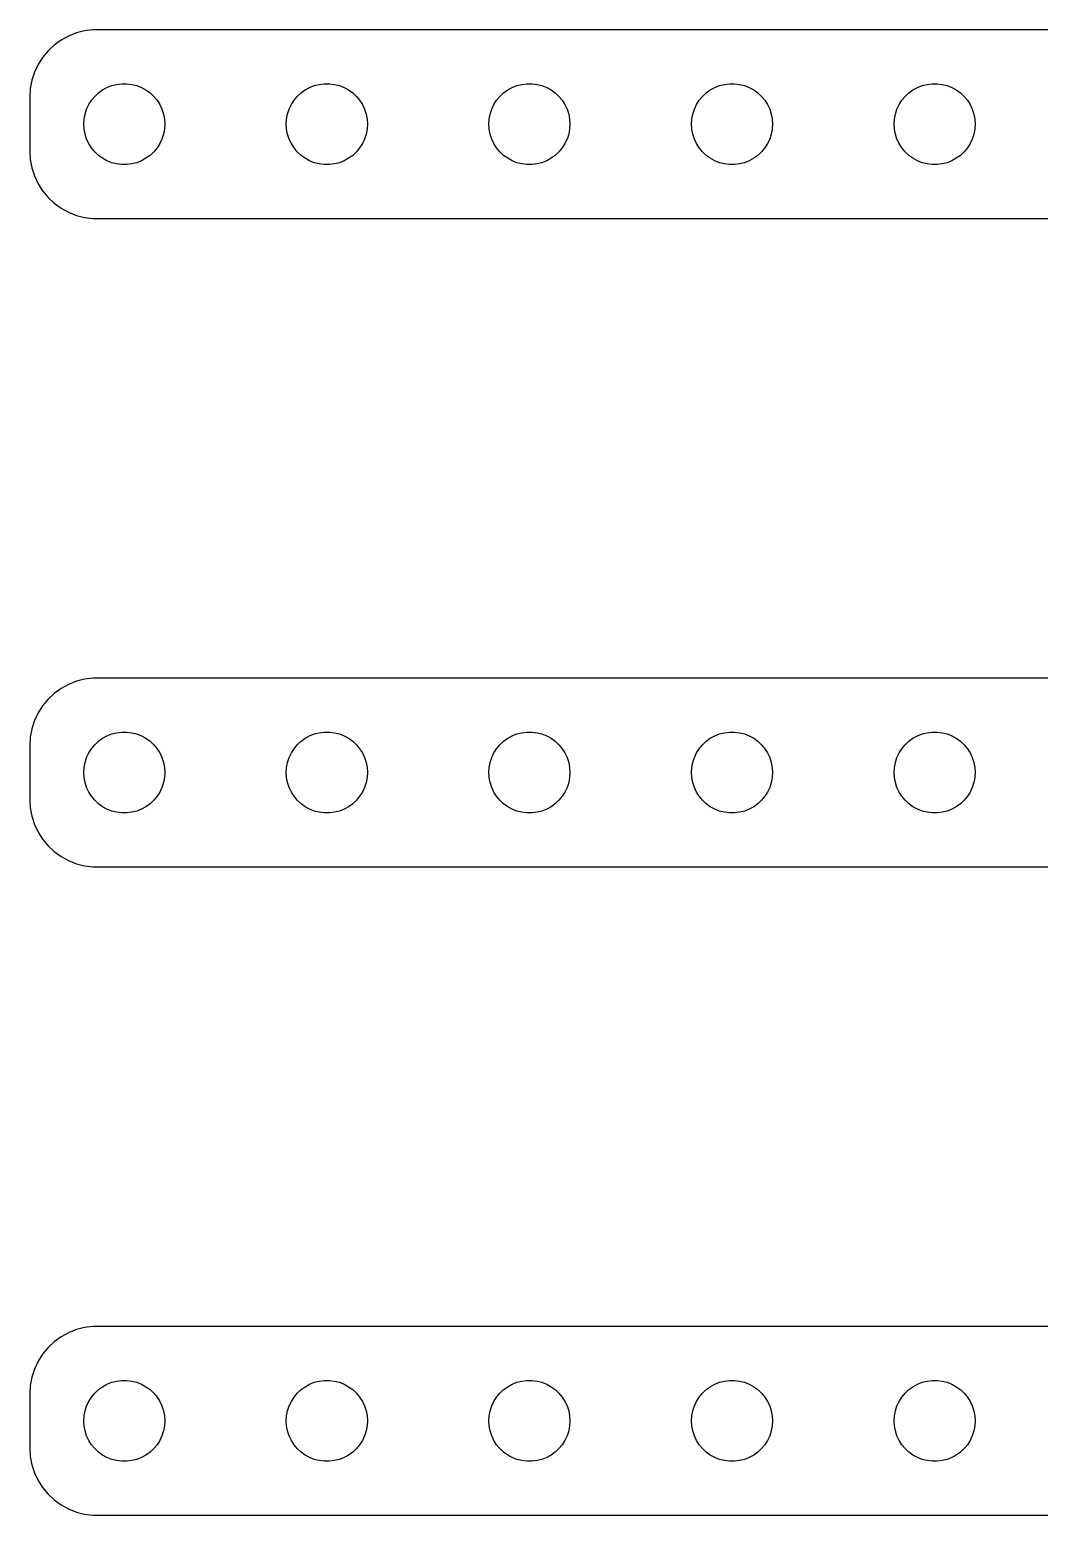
# Model space of a CAD drawing. Header units: metres. Extents: x -75 to 75, y 117 to 219.
# Drawn here: x -74.8 to -37.4, y 164.5 to 219.5 of the extents above; entities that cross this region are included whole.
import ezdxf

# ---------------------------------------------------------------- set-up
doc = ezdxf.new("R2010")
doc.units = ezdxf.units.M

msp = doc.modelspace()

# ---------------------------------------------------------------- linework, layer by layer
for p, q in [((-72.7184, 219.456), (-73.0225, 219.378)), ((-72.407, 219.495), (-72.7184, 219.456)), ((72.407, 219.495), (-72.407, 219.495)), ((-73.8436, 218.926), (-74.0724, 218.711)), ((-73.5896, 219.111), (-73.8436, 218.926)), ((-73.3144, 219.262), (-73.5896, 219.111)), ((-73.0225, 219.378), (-73.3144, 219.262)), ((-74.2725, 218.469), (-74.4408, 218.204)), ((-74.0724, 218.711), (-74.2725, 218.469)), ((-74.5744, 217.92), (-74.6714, 217.622)), ((-74.4408, 218.204), (-74.5744, 217.92)), ((-74.7303, 217.313), (-74.75, 217)), ((-74.6714, 217.622), (-74.7303, 217.313)), ((-72.2061, 217.156), (-72.0537, 217.266)), ((-72.0537, 217.266), (-71.8887, 217.357)), ((-71.8887, 217.357), (-71.7135, 217.427)), ((-71.7135, 217.427), (-71.5311, 217.473)), ((-71.5311, 217.473), (-71.3442, 217.497)), ((-71.3442, 217.497), (-71.1558, 217.497)), ((-71.1558, 217.497), (-70.9689, 217.473)), ((-70.9689, 217.473), (-70.7865, 217.427)), ((-70.7865, 217.427), (-70.6113, 217.357)), ((-70.6113, 217.357), (-70.4463, 217.266)), ((-70.4463, 217.266), (-70.2939, 217.156)), ((-64.7061, 217.156), (-64.5537, 217.266)), ((-64.5537, 217.266), (-64.3887, 217.357)), ((-64.3887, 217.357), (-64.2135, 217.427)), ((-64.2135, 217.427), (-64.0311, 217.473)), ((-64.0311, 217.473), (-63.8442, 217.497)), ((-63.8442, 217.497), (-63.6558, 217.497)), ((-63.6558, 217.497), (-63.4689, 217.473)), ((-63.4689, 217.473), (-63.2865, 217.427)), ((-63.2865, 217.427), (-63.1113, 217.357)), ((-63.1113, 217.357), (-62.9463, 217.266)), ((-62.9463, 217.266), (-62.7939, 217.156)), ((-57.2061, 217.156), (-57.0537, 217.266)), ((-57.0537, 217.266), (-56.8887, 217.357)), ((-56.8887, 217.357), (-56.7135, 217.427)), ((-56.7135, 217.427), (-56.5311, 217.473)), ((-56.5311, 217.473), (-56.3442, 217.497)), ((-56.3442, 217.497), (-56.1558, 217.497)), ((-56.1558, 217.497), (-55.9689, 217.473)), ((-55.9689, 217.473), (-55.7865, 217.427)), ((-55.7865, 217.427), (-55.6113, 217.357)), ((-55.6113, 217.357), (-55.4463, 217.266)), ((-55.4463, 217.266), (-55.2939, 217.156)), ((-49.7061, 217.156), (-49.5537, 217.266)), ((-49.5537, 217.266), (-49.3887, 217.357)), ((-49.3887, 217.357), (-49.2135, 217.427)), ((-49.2135, 217.427), (-49.0311, 217.473)), ((-49.0311, 217.473), (-48.8442, 217.497)), ((-48.8442, 217.497), (-48.6558, 217.497)), ((-48.6558, 217.497), (-48.4689, 217.473)), ((-48.4689, 217.473), (-48.2865, 217.427)), ((-48.2865, 217.427), (-48.1113, 217.357)), ((-48.1113, 217.357), (-47.9463, 217.266)), ((-47.9463, 217.266), (-47.7939, 217.156)), ((-42.2061, 217.156), (-42.0537, 217.266)), ((-42.0537, 217.266), (-41.8887, 217.357)), ((-41.8887, 217.357), (-41.7135, 217.427)), ((-41.7135, 217.427), (-41.5311, 217.473)), ((-41.5311, 217.473), (-41.3442, 217.497)), ((-41.3442, 217.497), (-41.1558, 217.497)), ((-41.1558, 217.497), (-40.9689, 217.473)), ((-40.9689, 217.473), (-40.7865, 217.427)), ((-40.7865, 217.427), (-40.6113, 217.357)), ((-40.6113, 217.357), (-40.4463, 217.266)), ((-40.4463, 217.266), (-40.2939, 217.156)), ((-74.75, 217), (-74.75, 215)), ((-72.6447, 216.552), (-72.5645, 216.723)), ((-72.5645, 216.723), (-72.4635, 216.882)), ((-72.4635, 216.882), (-72.3434, 217.027)), ((-72.3434, 217.027), (-72.2061, 217.156)), ((-70.2939, 217.156), (-70.1565, 217.027)), ((-70.1565, 217.027), (-70.0365, 216.882)), ((-70.0365, 216.882), (-69.9355, 216.723)), ((-69.9355, 216.723), (-69.8553, 216.552)), ((-65.1447, 216.552), (-65.0645, 216.723)), ((-65.0645, 216.723), (-64.9635, 216.882)), ((-64.9635, 216.882), (-64.8434, 217.027)), ((-64.8434, 217.027), (-64.7061, 217.156)), ((-62.7939, 217.156), (-62.6565, 217.027)), ((-62.6565, 217.027), (-62.5365, 216.882)), ((-62.5365, 216.882), (-62.4355, 216.723)), ((-62.4355, 216.723), (-62.3553, 216.552)), ((-57.6447, 216.552), (-57.5645, 216.723)), ((-57.5645, 216.723), (-57.4635, 216.882)), ((-57.4635, 216.882), (-57.3434, 217.027)), ((-57.3434, 217.027), (-57.2061, 217.156)), ((-55.2939, 217.156), (-55.1565, 217.027)), ((-55.1565, 217.027), (-55.0365, 216.882)), ((-55.0365, 216.882), (-54.9355, 216.723)), ((-54.9355, 216.723), (-54.8553, 216.552)), ((-50.1447, 216.552), (-50.0645, 216.723)), ((-50.0645, 216.723), (-49.9635, 216.882)), ((-49.9635, 216.882), (-49.8434, 217.027)), ((-49.8434, 217.027), (-49.7061, 217.156)), ((-47.7939, 217.156), (-47.6565, 217.027)), ((-47.6565, 217.027), (-47.5365, 216.882)), ((-47.5365, 216.882), (-47.4355, 216.723)), ((-47.4355, 216.723), (-47.3553, 216.552)), ((-42.6447, 216.552), (-42.5645, 216.723)), ((-42.5645, 216.723), (-42.4635, 216.882)), ((-42.4635, 216.882), (-42.3434, 217.027)), ((-42.3434, 217.027), (-42.2061, 217.156)), ((-40.2939, 217.156), (-40.1565, 217.027)), ((-40.1565, 217.027), (-40.0365, 216.882)), ((-40.0365, 216.882), (-39.9355, 216.723)), ((-39.9355, 216.723), (-39.8553, 216.552)), ((-72.75, 216), (-72.7382, 216.188)), ((-72.7382, 216.188), (-72.7029, 216.373)), ((-72.7029, 216.373), (-72.6447, 216.552)), ((-69.8553, 216.552), (-69.7971, 216.373)), ((-69.7971, 216.373), (-69.7618, 216.188)), ((-69.7618, 216.188), (-69.75, 216)), ((-65.25, 216), (-65.2382, 216.188)), ((-65.2382, 216.188), (-65.2029, 216.373)), ((-65.2029, 216.373), (-65.1447, 216.552)), ((-62.3553, 216.552), (-62.2971, 216.373)), ((-62.2971, 216.373), (-62.2618, 216.188)), ((-62.2618, 216.188), (-62.25, 216)), ((-57.75, 216), (-57.7382, 216.188)), ((-57.7382, 216.188), (-57.7029, 216.373)), ((-57.7029, 216.373), (-57.6447, 216.552)), ((-54.8553, 216.552), (-54.7971, 216.373)), ((-54.7971, 216.373), (-54.7618, 216.188)), ((-54.7618, 216.188), (-54.75, 216)), ((-50.25, 216), (-50.2382, 216.188)), ((-50.2382, 216.188), (-50.2029, 216.373)), ((-50.2029, 216.373), (-50.1447, 216.552)), ((-47.3553, 216.552), (-47.2971, 216.373)), ((-47.2971, 216.373), (-47.2618, 216.188)), ((-47.2618, 216.188), (-47.25, 216)), ((-42.75, 216), (-42.7382, 216.188)), ((-42.7382, 216.188), (-42.7029, 216.373)), ((-42.7029, 216.373), (-42.6447, 216.552)), ((-39.8553, 216.552), (-39.7971, 216.373)), ((-39.7971, 216.373), (-39.7618, 216.188)), ((-39.7618, 216.188), (-39.75, 216)), ((-72.7382, 215.812), (-72.75, 216)), ((-72.7029, 215.627), (-72.7382, 215.812)), ((-72.6447, 215.448), (-72.7029, 215.627)), ((-69.7971, 215.627), (-69.8553, 215.448)), ((-69.7618, 215.812), (-69.7971, 215.627)), ((-69.75, 216), (-69.7618, 215.812)), ((-65.2382, 215.812), (-65.25, 216)), ((-65.2029, 215.627), (-65.2382, 215.812)), ((-65.1447, 215.448), (-65.2029, 215.627)), ((-62.2971, 215.627), (-62.3553, 215.448)), ((-62.2618, 215.812), (-62.2971, 215.627)), ((-62.25, 216), (-62.2618, 215.812)), ((-57.7382, 215.812), (-57.75, 216)), ((-57.7029, 215.627), (-57.7382, 215.812)), ((-57.6447, 215.448), (-57.7029, 215.627)), ((-54.7971, 215.627), (-54.8553, 215.448)), ((-54.7618, 215.812), (-54.7971, 215.627)), ((-54.75, 216), (-54.7618, 215.812)), ((-50.2382, 215.812), (-50.25, 216)), ((-50.2029, 215.627), (-50.2382, 215.812)), ((-50.1447, 215.448), (-50.2029, 215.627)), ((-47.2971, 215.627), (-47.3553, 215.448)), ((-47.2618, 215.812), (-47.2971, 215.627)), ((-47.25, 216), (-47.2618, 215.812)), ((-42.7382, 215.812), (-42.75, 216)), ((-42.7029, 215.627), (-42.7382, 215.812)), ((-42.6447, 215.448), (-42.7029, 215.627)), ((-39.7971, 215.627), (-39.8553, 215.448)), ((-39.7618, 215.812), (-39.7971, 215.627)), ((-39.75, 216), (-39.7618, 215.812)), ((-72.5645, 215.277), (-72.6447, 215.448)), ((-72.4635, 215.118), (-72.5645, 215.277)), ((-72.3434, 214.973), (-72.4635, 215.118)), ((-70.0365, 215.118), (-70.1565, 214.973)), ((-69.9355, 215.277), (-70.0365, 215.118)), ((-69.8553, 215.448), (-69.9355, 215.277)), ((-65.0645, 215.277), (-65.1447, 215.448)), ((-64.9635, 215.118), (-65.0645, 215.277)), ((-64.8434, 214.973), (-64.9635, 215.118)), ((-62.5365, 215.118), (-62.6565, 214.973)), ((-62.4355, 215.277), (-62.5365, 215.118)), ((-62.3553, 215.448), (-62.4355, 215.277)), ((-57.5645, 215.277), (-57.6447, 215.448)), ((-57.4635, 215.118), (-57.5645, 215.277)), ((-57.3434, 214.973), (-57.4635, 215.118)), ((-55.0365, 215.118), (-55.1565, 214.973)), ((-54.9355, 215.277), (-55.0365, 215.118)), ((-54.8553, 215.448), (-54.9355, 215.277)), ((-50.0645, 215.277), (-50.1447, 215.448)), ((-49.9635, 215.118), (-50.0645, 215.277)), ((-49.8434, 214.973), (-49.9635, 215.118)), ((-47.5365, 215.118), (-47.6565, 214.973)), ((-47.4355, 215.277), (-47.5365, 215.118)), ((-47.3553, 215.448), (-47.4355, 215.277)), ((-42.5645, 215.277), (-42.6447, 215.448)), ((-42.4635, 215.118), (-42.5645, 215.277)), ((-42.3434, 214.973), (-42.4635, 215.118)), ((-40.0365, 215.118), (-40.1565, 214.973)), ((-39.9355, 215.277), (-40.0365, 215.118)), ((-39.8553, 215.448), (-39.9355, 215.277)), ((-74.75, 215), (-74.7303, 214.687)), ((-74.7303, 214.687), (-74.6714, 214.378)), ((-72.2061, 214.844), (-72.3434, 214.973)), ((-72.0537, 214.734), (-72.2061, 214.844)), ((-71.8887, 214.643), (-72.0537, 214.734)), ((-71.7135, 214.573), (-71.8887, 214.643)), ((-71.5311, 214.527), (-71.7135, 214.573)), ((-71.3442, 214.503), (-71.5311, 214.527)), ((-71.1558, 214.503), (-71.3442, 214.503)), ((-70.9689, 214.527), (-71.1558, 214.503)), ((-70.7865, 214.573), (-70.9689, 214.527)), ((-70.6113, 214.643), (-70.7865, 214.573)), ((-70.4463, 214.734), (-70.6113, 214.643)), ((-70.2939, 214.844), (-70.4463, 214.734)), ((-70.1565, 214.973), (-70.2939, 214.844)), ((-64.7061, 214.844), (-64.8434, 214.973)), ((-64.5537, 214.734), (-64.7061, 214.844)), ((-64.3887, 214.643), (-64.5537, 214.734)), ((-64.2135, 214.573), (-64.3887, 214.643)), ((-64.0311, 214.527), (-64.2135, 214.573)), ((-63.8442, 214.503), (-64.0311, 214.527)), ((-63.6558, 214.503), (-63.8442, 214.503)), ((-63.4689, 214.527), (-63.6558, 214.503)), ((-63.2865, 214.573), (-63.4689, 214.527)), ((-63.1113, 214.643), (-63.2865, 214.573)), ((-62.9463, 214.734), (-63.1113, 214.643)), ((-62.7939, 214.844), (-62.9463, 214.734)), ((-62.6565, 214.973), (-62.7939, 214.844)), ((-57.2061, 214.844), (-57.3434, 214.973)), ((-57.0537, 214.734), (-57.2061, 214.844)), ((-56.8887, 214.643), (-57.0537, 214.734)), ((-56.7135, 214.573), (-56.8887, 214.643)), ((-56.5311, 214.527), (-56.7135, 214.573)), ((-56.3442, 214.503), (-56.5311, 214.527)), ((-56.1558, 214.503), (-56.3442, 214.503)), ((-55.9689, 214.527), (-56.1558, 214.503)), ((-55.7865, 214.573), (-55.9689, 214.527)), ((-55.6113, 214.643), (-55.7865, 214.573)), ((-55.4463, 214.734), (-55.6113, 214.643)), ((-55.2939, 214.844), (-55.4463, 214.734)), ((-55.1565, 214.973), (-55.2939, 214.844)), ((-49.7061, 214.844), (-49.8434, 214.973)), ((-49.5537, 214.734), (-49.7061, 214.844)), ((-49.3887, 214.643), (-49.5537, 214.734)), ((-49.2135, 214.573), (-49.3887, 214.643)), ((-49.0311, 214.527), (-49.2135, 214.573)), ((-48.8442, 214.503), (-49.0311, 214.527)), ((-48.6558, 214.503), (-48.8442, 214.503)), ((-48.4689, 214.527), (-48.6558, 214.503)), ((-48.2865, 214.573), (-48.4689, 214.527)), ((-48.1113, 214.643), (-48.2865, 214.573)), ((-47.9463, 214.734), (-48.1113, 214.643)), ((-47.7939, 214.844), (-47.9463, 214.734)), ((-47.6565, 214.973), (-47.7939, 214.844)), ((-42.2061, 214.844), (-42.3434, 214.973)), ((-42.0537, 214.734), (-42.2061, 214.844)), ((-41.8887, 214.643), (-42.0537, 214.734)), ((-41.7135, 214.573), (-41.8887, 214.643)), ((-41.5311, 214.527), (-41.7135, 214.573)), ((-41.3442, 214.503), (-41.5311, 214.527)), ((-41.1558, 214.503), (-41.3442, 214.503)), ((-40.9689, 214.527), (-41.1558, 214.503)), ((-40.7865, 214.573), (-40.9689, 214.527)), ((-40.6113, 214.643), (-40.7865, 214.573)), ((-40.4463, 214.734), (-40.6113, 214.643)), ((-40.2939, 214.844), (-40.4463, 214.734)), ((-40.1565, 214.973), (-40.2939, 214.844)), ((-74.6714, 214.378), (-74.5744, 214.08)), ((-74.5744, 214.08), (-74.4408, 213.796)), ((-74.4408, 213.796), (-74.2725, 213.531)), ((-74.2725, 213.531), (-74.0724, 213.289)), ((-74.0724, 213.289), (-73.8436, 213.074)), ((-73.8436, 213.074), (-73.5896, 212.889)), ((-73.5896, 212.889), (-73.3144, 212.738)), ((-73.3144, 212.738), (-73.0225, 212.622)), ((-73.0225, 212.622), (-72.7184, 212.544)), ((-72.7184, 212.544), (-72.407, 212.505)), ((-72.407, 212.505), (72.407, 212.505)), ((-73.3144, 195.262), (-73.5896, 195.111)), ((-73.0225, 195.378), (-73.3144, 195.262)), ((-72.7184, 195.456), (-73.0225, 195.378)), ((-72.407, 195.495), (-72.7184, 195.456)), ((72.407, 195.495), (-72.407, 195.495)), ((-74.0724, 194.711), (-74.2725, 194.469)), ((-73.8436, 194.926), (-74.0724, 194.711)), ((-73.5896, 195.111), (-73.8436, 194.926)), ((-74.4408, 194.204), (-74.5744, 193.92)), ((-74.2725, 194.469), (-74.4408, 194.204)), ((-74.6714, 193.622), (-74.7303, 193.313)), ((-74.5744, 193.92), (-74.6714, 193.622)), ((-74.7303, 193.313), (-74.75, 193)), ((-72.4635, 192.882), (-72.3434, 193.027)), ((-72.3434, 193.027), (-72.2061, 193.156)), ((-72.2061, 193.156), (-72.0537, 193.266)), ((-72.0537, 193.266), (-71.8887, 193.357)), ((-71.8887, 193.357), (-71.7135, 193.427)), ((-71.7135, 193.427), (-71.5311, 193.473)), ((-71.5311, 193.473), (-71.3442, 193.497)), ((-71.3442, 193.497), (-71.1558, 193.497)), ((-71.1558, 193.497), (-70.9689, 193.473)), ((-70.9689, 193.473), (-70.7865, 193.427)), ((-70.7865, 193.427), (-70.6113, 193.357)), ((-70.6113, 193.357), (-70.4463, 193.266)), ((-70.4463, 193.266), (-70.2939, 193.156)), ((-70.2939, 193.156), (-70.1565, 193.027)), ((-70.1565, 193.027), (-70.0365, 192.882)), ((-64.9635, 192.882), (-64.8434, 193.027)), ((-64.8434, 193.027), (-64.7061, 193.156)), ((-64.7061, 193.156), (-64.5537, 193.266)), ((-64.5537, 193.266), (-64.3887, 193.357)), ((-64.3887, 193.357), (-64.2135, 193.427)), ((-64.2135, 193.427), (-64.0311, 193.473)), ((-64.0311, 193.473), (-63.8442, 193.497)), ((-63.8442, 193.497), (-63.6558, 193.497)), ((-63.6558, 193.497), (-63.4689, 193.473)), ((-63.4689, 193.473), (-63.2865, 193.427)), ((-63.2865, 193.427), (-63.1113, 193.357)), ((-63.1113, 193.357), (-62.9463, 193.266)), ((-62.9463, 193.266), (-62.7939, 193.156)), ((-62.7939, 193.156), (-62.6565, 193.027)), ((-62.6565, 193.027), (-62.5365, 192.882)), ((-57.4635, 192.882), (-57.3434, 193.027)), ((-57.3434, 193.027), (-57.2061, 193.156)), ((-57.2061, 193.156), (-57.0537, 193.266)), ((-57.0537, 193.266), (-56.8887, 193.357)), ((-56.8887, 193.357), (-56.7135, 193.427)), ((-56.7135, 193.427), (-56.5311, 193.473)), ((-56.5311, 193.473), (-56.3442, 193.497)), ((-56.3442, 193.497), (-56.1558, 193.497)), ((-56.1558, 193.497), (-55.9689, 193.473)), ((-55.9689, 193.473), (-55.7865, 193.427)), ((-55.7865, 193.427), (-55.6113, 193.357)), ((-55.6113, 193.357), (-55.4463, 193.266)), ((-55.4463, 193.266), (-55.2939, 193.156)), ((-55.2939, 193.156), (-55.1565, 193.027)), ((-55.1565, 193.027), (-55.0365, 192.882)), ((-49.9635, 192.882), (-49.8434, 193.027)), ((-49.8434, 193.027), (-49.7061, 193.156)), ((-49.7061, 193.156), (-49.5537, 193.266)), ((-49.5537, 193.266), (-49.3887, 193.357)), ((-49.3887, 193.357), (-49.2135, 193.427)), ((-49.2135, 193.427), (-49.0311, 193.473)), ((-49.0311, 193.473), (-48.8442, 193.497)), ((-48.8442, 193.497), (-48.6558, 193.497)), ((-48.6558, 193.497), (-48.4689, 193.473)), ((-48.4689, 193.473), (-48.2865, 193.427)), ((-48.2865, 193.427), (-48.1113, 193.357)), ((-48.1113, 193.357), (-47.9463, 193.266)), ((-47.9463, 193.266), (-47.7939, 193.156)), ((-47.7939, 193.156), (-47.6565, 193.027)), ((-47.6565, 193.027), (-47.5365, 192.882)), ((-42.4635, 192.882), (-42.3434, 193.027)), ((-42.3434, 193.027), (-42.2061, 193.156)), ((-42.2061, 193.156), (-42.0537, 193.266)), ((-42.0537, 193.266), (-41.8887, 193.357)), ((-41.8887, 193.357), (-41.7135, 193.427)), ((-41.7135, 193.427), (-41.5311, 193.473)), ((-41.5311, 193.473), (-41.3442, 193.497)), ((-41.3442, 193.497), (-41.1558, 193.497)), ((-41.1558, 193.497), (-40.9689, 193.473)), ((-40.9689, 193.473), (-40.7865, 193.427)), ((-40.7865, 193.427), (-40.6113, 193.357)), ((-40.6113, 193.357), (-40.4463, 193.266)), ((-40.4463, 193.266), (-40.2939, 193.156)), ((-40.2939, 193.156), (-40.1565, 193.027)), ((-40.1565, 193.027), (-40.0365, 192.882)), ((-74.75, 193), (-74.75, 191)), ((-72.7029, 192.373), (-72.6447, 192.552)), ((-72.6447, 192.552), (-72.5645, 192.723)), ((-72.5645, 192.723), (-72.4635, 192.882)), ((-70.0365, 192.882), (-69.9355, 192.723)), ((-69.9355, 192.723), (-69.8553, 192.552)), ((-69.8553, 192.552), (-69.7971, 192.373)), ((-65.2029, 192.373), (-65.1447, 192.552)), ((-65.1447, 192.552), (-65.0645, 192.723)), ((-65.0645, 192.723), (-64.9635, 192.882)), ((-62.5365, 192.882), (-62.4355, 192.723)), ((-62.4355, 192.723), (-62.3553, 192.552)), ((-62.3553, 192.552), (-62.2971, 192.373)), ((-57.7029, 192.373), (-57.6447, 192.552)), ((-57.6447, 192.552), (-57.5645, 192.723)), ((-57.5645, 192.723), (-57.4635, 192.882)), ((-55.0365, 192.882), (-54.9355, 192.723)), ((-54.9355, 192.723), (-54.8553, 192.552)), ((-54.8553, 192.552), (-54.7971, 192.373)), ((-50.2029, 192.373), (-50.1447, 192.552)), ((-50.1447, 192.552), (-50.0645, 192.723)), ((-50.0645, 192.723), (-49.9635, 192.882)), ((-47.5365, 192.882), (-47.4355, 192.723)), ((-47.4355, 192.723), (-47.3553, 192.552)), ((-47.3553, 192.552), (-47.2971, 192.373)), ((-42.7029, 192.373), (-42.6447, 192.552)), ((-42.6447, 192.552), (-42.5645, 192.723)), ((-42.5645, 192.723), (-42.4635, 192.882)), ((-40.0365, 192.882), (-39.9355, 192.723)), ((-39.9355, 192.723), (-39.8553, 192.552)), ((-39.8553, 192.552), (-39.7971, 192.373)), ((-72.75, 192), (-72.7382, 192.188)), ((-72.7382, 191.812), (-72.75, 192)), ((-72.7382, 192.188), (-72.7029, 192.373)), ((-69.7971, 192.373), (-69.7618, 192.188)), ((-69.7618, 192.188), (-69.75, 192)), ((-69.75, 192), (-69.7618, 191.812)), ((-65.25, 192), (-65.2382, 192.188)), ((-65.2382, 191.812), (-65.25, 192)), ((-65.2382, 192.188), (-65.2029, 192.373)), ((-62.2971, 192.373), (-62.2618, 192.188)), ((-62.2618, 192.188), (-62.25, 192)), ((-62.25, 192), (-62.2618, 191.812)), ((-57.75, 192), (-57.7382, 192.188)), ((-57.7382, 191.812), (-57.75, 192)), ((-57.7382, 192.188), (-57.7029, 192.373)), ((-54.7971, 192.373), (-54.7618, 192.188)), ((-54.7618, 192.188), (-54.75, 192)), ((-54.75, 192), (-54.7618, 191.812)), ((-50.25, 192), (-50.2382, 192.188)), ((-50.2382, 191.812), (-50.25, 192)), ((-50.2382, 192.188), (-50.2029, 192.373)), ((-47.2971, 192.373), (-47.2618, 192.188)), ((-47.2618, 192.188), (-47.25, 192)), ((-47.25, 192), (-47.2618, 191.812)), ((-42.75, 192), (-42.7382, 192.188)), ((-42.7382, 191.812), (-42.75, 192)), ((-42.7382, 192.188), (-42.7029, 192.373)), ((-39.7971, 192.373), (-39.7618, 192.188)), ((-39.7618, 192.188), (-39.75, 192)), ((-39.75, 192), (-39.7618, 191.812)), ((-72.7029, 191.627), (-72.7382, 191.812)), ((-72.6447, 191.448), (-72.7029, 191.627)), ((-72.5645, 191.277), (-72.6447, 191.448)), ((-69.8553, 191.448), (-69.9355, 191.277)), ((-69.7971, 191.627), (-69.8553, 191.448)), ((-69.7618, 191.812), (-69.7971, 191.627)), ((-65.2029, 191.627), (-65.2382, 191.812)), ((-65.1447, 191.448), (-65.2029, 191.627)), ((-65.0645, 191.277), (-65.1447, 191.448)), ((-62.3553, 191.448), (-62.4355, 191.277)), ((-62.2971, 191.627), (-62.3553, 191.448)), ((-62.2618, 191.812), (-62.2971, 191.627)), ((-57.7029, 191.627), (-57.7382, 191.812)), ((-57.6447, 191.448), (-57.7029, 191.627)), ((-57.5645, 191.277), (-57.6447, 191.448)), ((-54.8553, 191.448), (-54.9355, 191.277)), ((-54.7971, 191.627), (-54.8553, 191.448)), ((-54.7618, 191.812), (-54.7971, 191.627)), ((-50.2029, 191.627), (-50.2382, 191.812)), ((-50.1447, 191.448), (-50.2029, 191.627)), ((-50.0645, 191.277), (-50.1447, 191.448)), ((-47.3553, 191.448), (-47.4355, 191.277)), ((-47.2971, 191.627), (-47.3553, 191.448)), ((-47.2618, 191.812), (-47.2971, 191.627)), ((-42.7029, 191.627), (-42.7382, 191.812)), ((-42.6447, 191.448), (-42.7029, 191.627)), ((-42.5645, 191.277), (-42.6447, 191.448)), ((-39.8553, 191.448), (-39.9355, 191.277)), ((-39.7971, 191.627), (-39.8553, 191.448)), ((-39.7618, 191.812), (-39.7971, 191.627)), ((-74.75, 191), (-74.7303, 190.687)), ((-72.4635, 191.118), (-72.5645, 191.277)), ((-72.3434, 190.973), (-72.4635, 191.118)), ((-72.2061, 190.844), (-72.3434, 190.973)), ((-72.0537, 190.734), (-72.2061, 190.844)), ((-70.2939, 190.844), (-70.4463, 190.734)), ((-70.1565, 190.973), (-70.2939, 190.844)), ((-70.0365, 191.118), (-70.1565, 190.973)), ((-69.9355, 191.277), (-70.0365, 191.118)), ((-64.9635, 191.118), (-65.0645, 191.277)), ((-64.8434, 190.973), (-64.9635, 191.118)), ((-64.7061, 190.844), (-64.8434, 190.973)), ((-64.5537, 190.734), (-64.7061, 190.844)), ((-62.7939, 190.844), (-62.9463, 190.734)), ((-62.6565, 190.973), (-62.7939, 190.844)), ((-62.5365, 191.118), (-62.6565, 190.973)), ((-62.4355, 191.277), (-62.5365, 191.118)), ((-57.4635, 191.118), (-57.5645, 191.277)), ((-57.3434, 190.973), (-57.4635, 191.118)), ((-57.2061, 190.844), (-57.3434, 190.973)), ((-57.0537, 190.734), (-57.2061, 190.844)), ((-55.2939, 190.844), (-55.4463, 190.734)), ((-55.1565, 190.973), (-55.2939, 190.844)), ((-55.0365, 191.118), (-55.1565, 190.973)), ((-54.9355, 191.277), (-55.0365, 191.118)), ((-49.9635, 191.118), (-50.0645, 191.277)), ((-49.8434, 190.973), (-49.9635, 191.118)), ((-49.7061, 190.844), (-49.8434, 190.973)), ((-49.5537, 190.734), (-49.7061, 190.844)), ((-47.7939, 190.844), (-47.9463, 190.734)), ((-47.6565, 190.973), (-47.7939, 190.844)), ((-47.5365, 191.118), (-47.6565, 190.973)), ((-47.4355, 191.277), (-47.5365, 191.118)), ((-42.4635, 191.118), (-42.5645, 191.277)), ((-42.3434, 190.973), (-42.4635, 191.118)), ((-42.2061, 190.844), (-42.3434, 190.973)), ((-42.0537, 190.734), (-42.2061, 190.844)), ((-40.2939, 190.844), (-40.4463, 190.734)), ((-40.1565, 190.973), (-40.2939, 190.844)), ((-40.0365, 191.118), (-40.1565, 190.973)), ((-39.9355, 191.277), (-40.0365, 191.118)), ((-74.7303, 190.687), (-74.6714, 190.378)), ((-74.6714, 190.378), (-74.5744, 190.08)), ((-71.8887, 190.643), (-72.0537, 190.734)), ((-71.7135, 190.573), (-71.8887, 190.643)), ((-71.5311, 190.527), (-71.7135, 190.573)), ((-71.3442, 190.503), (-71.5311, 190.527)), ((-71.1558, 190.503), (-71.3442, 190.503)), ((-70.9689, 190.527), (-71.1558, 190.503)), ((-70.7865, 190.573), (-70.9689, 190.527)), ((-70.6113, 190.643), (-70.7865, 190.573)), ((-70.4463, 190.734), (-70.6113, 190.643)), ((-64.3887, 190.643), (-64.5537, 190.734)), ((-64.2135, 190.573), (-64.3887, 190.643)), ((-64.0311, 190.527), (-64.2135, 190.573)), ((-63.8442, 190.503), (-64.0311, 190.527)), ((-63.6558, 190.503), (-63.8442, 190.503)), ((-63.4689, 190.527), (-63.6558, 190.503)), ((-63.2865, 190.573), (-63.4689, 190.527)), ((-63.1113, 190.643), (-63.2865, 190.573)), ((-62.9463, 190.734), (-63.1113, 190.643)), ((-56.8887, 190.643), (-57.0537, 190.734)), ((-56.7135, 190.573), (-56.8887, 190.643)), ((-56.5311, 190.527), (-56.7135, 190.573)), ((-56.3442, 190.503), (-56.5311, 190.527)), ((-56.1558, 190.503), (-56.3442, 190.503)), ((-55.9689, 190.527), (-56.1558, 190.503)), ((-55.7865, 190.573), (-55.9689, 190.527)), ((-55.6113, 190.643), (-55.7865, 190.573)), ((-55.4463, 190.734), (-55.6113, 190.643)), ((-49.3887, 190.643), (-49.5537, 190.734)), ((-49.2135, 190.573), (-49.3887, 190.643)), ((-49.0311, 190.527), (-49.2135, 190.573)), ((-48.8442, 190.503), (-49.0311, 190.527)), ((-48.6558, 190.503), (-48.8442, 190.503)), ((-48.4689, 190.527), (-48.6558, 190.503)), ((-48.2865, 190.573), (-48.4689, 190.527)), ((-48.1113, 190.643), (-48.2865, 190.573)), ((-47.9463, 190.734), (-48.1113, 190.643)), ((-41.8887, 190.643), (-42.0537, 190.734)), ((-41.7135, 190.573), (-41.8887, 190.643)), ((-41.5311, 190.527), (-41.7135, 190.573)), ((-41.3442, 190.503), (-41.5311, 190.527)), ((-41.1558, 190.503), (-41.3442, 190.503)), ((-40.9689, 190.527), (-41.1558, 190.503)), ((-40.7865, 190.573), (-40.9689, 190.527)), ((-40.6113, 190.643), (-40.7865, 190.573)), ((-40.4463, 190.734), (-40.6113, 190.643)), ((-74.5744, 190.08), (-74.4408, 189.796)), ((-74.4408, 189.796), (-74.2725, 189.531)), ((-74.2725, 189.531), (-74.0724, 189.289)), ((-74.0724, 189.289), (-73.8436, 189.074)), ((-73.8436, 189.074), (-73.5896, 188.889)), ((-73.5896, 188.889), (-73.3144, 188.738)), ((-73.3144, 188.738), (-73.0225, 188.622)), ((-73.0225, 188.622), (-72.7184, 188.544)), ((-72.7184, 188.544), (-72.407, 188.505)), ((-72.407, 188.505), (72.407, 188.505)), ((-73.5896, 171.111), (-73.8436, 170.926)), ((-73.3144, 171.262), (-73.5896, 171.111)), ((-73.0225, 171.378), (-73.3144, 171.262)), ((-72.7184, 171.456), (-73.0225, 171.378)), ((-72.407, 171.495), (-72.7184, 171.456)), ((72.407, 171.495), (-72.407, 171.495)), ((-74.0724, 170.711), (-74.2725, 170.469)), ((-73.8436, 170.926), (-74.0724, 170.711)), ((-74.5744, 169.92), (-74.6714, 169.622)), ((-74.4408, 170.204), (-74.5744, 169.92)), ((-74.2725, 170.469), (-74.4408, 170.204)), ((-74.6714, 169.622), (-74.7303, 169.313)), ((-71.8887, 169.357), (-71.7135, 169.427)), ((-71.7135, 169.427), (-71.5311, 169.473)), ((-71.5311, 169.473), (-71.3442, 169.497)), ((-71.3442, 169.497), (-71.1558, 169.497)), ((-71.1558, 169.497), (-70.9689, 169.473)), ((-70.9689, 169.473), (-70.7865, 169.427)), ((-70.7865, 169.427), (-70.6113, 169.357)), ((-64.3887, 169.357), (-64.2135, 169.427)), ((-64.2135, 169.427), (-64.0311, 169.473)), ((-64.0311, 169.473), (-63.8442, 169.497)), ((-63.8442, 169.497), (-63.6558, 169.497)), ((-63.6558, 169.497), (-63.4689, 169.473)), ((-63.4689, 169.473), (-63.2865, 169.427)), ((-63.2865, 169.427), (-63.1113, 169.357)), ((-56.8887, 169.357), (-56.7135, 169.427)), ((-56.7135, 169.427), (-56.5311, 169.473)), ((-56.5311, 169.473), (-56.3442, 169.497)), ((-56.3442, 169.497), (-56.1558, 169.497)), ((-56.1558, 169.497), (-55.9689, 169.473)), ((-55.9689, 169.473), (-55.7865, 169.427)), ((-55.7865, 169.427), (-55.6113, 169.357)), ((-49.3887, 169.357), (-49.2135, 169.427)), ((-49.2135, 169.427), (-49.0311, 169.473)), ((-49.0311, 169.473), (-48.8442, 169.497)), ((-48.8442, 169.497), (-48.6558, 169.497)), ((-48.6558, 169.497), (-48.4689, 169.473)), ((-48.4689, 169.473), (-48.2865, 169.427)), ((-48.2865, 169.427), (-48.1113, 169.357)), ((-41.8887, 169.357), (-41.7135, 169.427)), ((-41.7135, 169.427), (-41.5311, 169.473)), ((-41.5311, 169.473), (-41.3442, 169.497)), ((-41.3442, 169.497), (-41.1558, 169.497)), ((-41.1558, 169.497), (-40.9689, 169.473)), ((-40.9689, 169.473), (-40.7865, 169.427)), ((-40.7865, 169.427), (-40.6113, 169.357)), ((-74.7303, 169.313), (-74.75, 169)), ((-74.75, 169), (-74.75, 167)), ((-72.5645, 168.723), (-72.4635, 168.882)), ((-72.4635, 168.882), (-72.3434, 169.027)), ((-72.3434, 169.027), (-72.2061, 169.156)), ((-72.2061, 169.156), (-72.0537, 169.266)), ((-72.0537, 169.266), (-71.8887, 169.357)), ((-70.6113, 169.357), (-70.4463, 169.266)), ((-70.4463, 169.266), (-70.2939, 169.156)), ((-70.2939, 169.156), (-70.1565, 169.027)), ((-70.1565, 169.027), (-70.0365, 168.882)), ((-70.0365, 168.882), (-69.9355, 168.723)), ((-65.0645, 168.723), (-64.9635, 168.882)), ((-64.9635, 168.882), (-64.8434, 169.027)), ((-64.8434, 169.027), (-64.7061, 169.156)), ((-64.7061, 169.156), (-64.5537, 169.266)), ((-64.5537, 169.266), (-64.3887, 169.357)), ((-63.1113, 169.357), (-62.9463, 169.266)), ((-62.9463, 169.266), (-62.7939, 169.156)), ((-62.7939, 169.156), (-62.6565, 169.027)), ((-62.6565, 169.027), (-62.5365, 168.882)), ((-62.5365, 168.882), (-62.4355, 168.723)), ((-57.5645, 168.723), (-57.4635, 168.882)), ((-57.4635, 168.882), (-57.3434, 169.027)), ((-57.3434, 169.027), (-57.2061, 169.156)), ((-57.2061, 169.156), (-57.0537, 169.266)), ((-57.0537, 169.266), (-56.8887, 169.357)), ((-55.6113, 169.357), (-55.4463, 169.266)), ((-55.4463, 169.266), (-55.2939, 169.156)), ((-55.2939, 169.156), (-55.1565, 169.027)), ((-55.1565, 169.027), (-55.0365, 168.882)), ((-55.0365, 168.882), (-54.9355, 168.723)), ((-50.0645, 168.723), (-49.9635, 168.882)), ((-49.9635, 168.882), (-49.8434, 169.027)), ((-49.8434, 169.027), (-49.7061, 169.156)), ((-49.7061, 169.156), (-49.5537, 169.266)), ((-49.5537, 169.266), (-49.3887, 169.357)), ((-48.1113, 169.357), (-47.9463, 169.266)), ((-47.9463, 169.266), (-47.7939, 169.156)), ((-47.7939, 169.156), (-47.6565, 169.027)), ((-47.6565, 169.027), (-47.5365, 168.882)), ((-47.5365, 168.882), (-47.4355, 168.723)), ((-42.5645, 168.723), (-42.4635, 168.882)), ((-42.4635, 168.882), (-42.3434, 169.027)), ((-42.3434, 169.027), (-42.2061, 169.156)), ((-42.2061, 169.156), (-42.0537, 169.266)), ((-42.0537, 169.266), (-41.8887, 169.357)), ((-40.6113, 169.357), (-40.4463, 169.266)), ((-40.4463, 169.266), (-40.2939, 169.156)), ((-40.2939, 169.156), (-40.1565, 169.027)), ((-40.1565, 169.027), (-40.0365, 168.882)), ((-40.0365, 168.882), (-39.9355, 168.723)), ((-72.7382, 168.188), (-72.7029, 168.373)), ((-72.7029, 168.373), (-72.6447, 168.552)), ((-72.6447, 168.552), (-72.5645, 168.723)), ((-69.9355, 168.723), (-69.8553, 168.552)), ((-69.8553, 168.552), (-69.7971, 168.373)), ((-69.7971, 168.373), (-69.7618, 168.188)), ((-65.2382, 168.188), (-65.2029, 168.373)), ((-65.2029, 168.373), (-65.1447, 168.552)), ((-65.1447, 168.552), (-65.0645, 168.723)), ((-62.4355, 168.723), (-62.3553, 168.552)), ((-62.3553, 168.552), (-62.2971, 168.373)), ((-62.2971, 168.373), (-62.2618, 168.188)), ((-57.7382, 168.188), (-57.7029, 168.373)), ((-57.7029, 168.373), (-57.6447, 168.552)), ((-57.6447, 168.552), (-57.5645, 168.723)), ((-54.9355, 168.723), (-54.8553, 168.552)), ((-54.8553, 168.552), (-54.7971, 168.373)), ((-54.7971, 168.373), (-54.7618, 168.188)), ((-50.2382, 168.188), (-50.2029, 168.373)), ((-50.2029, 168.373), (-50.1447, 168.552)), ((-50.1447, 168.552), (-50.0645, 168.723)), ((-47.4355, 168.723), (-47.3553, 168.552)), ((-47.3553, 168.552), (-47.2971, 168.373)), ((-47.2971, 168.373), (-47.2618, 168.188)), ((-42.7382, 168.188), (-42.7029, 168.373)), ((-42.7029, 168.373), (-42.6447, 168.552)), ((-42.6447, 168.552), (-42.5645, 168.723)), ((-39.9355, 168.723), (-39.8553, 168.552)), ((-39.8553, 168.552), (-39.7971, 168.373)), ((-39.7971, 168.373), (-39.7618, 168.188)), ((-72.75, 168), (-72.7382, 168.188)), ((-72.7382, 167.812), (-72.75, 168)), ((-72.7029, 167.627), (-72.7382, 167.812)), ((-69.7618, 167.812), (-69.7971, 167.627)), ((-69.7618, 168.188), (-69.75, 168)), ((-69.75, 168), (-69.7618, 167.812)), ((-65.25, 168), (-65.2382, 168.188)), ((-65.2382, 167.812), (-65.25, 168)), ((-65.2029, 167.627), (-65.2382, 167.812)), ((-62.2618, 167.812), (-62.2971, 167.627)), ((-62.2618, 168.188), (-62.25, 168)), ((-62.25, 168), (-62.2618, 167.812)), ((-57.75, 168), (-57.7382, 168.188)), ((-57.7382, 167.812), (-57.75, 168)), ((-57.7029, 167.627), (-57.7382, 167.812)), ((-54.7618, 167.812), (-54.7971, 167.627)), ((-54.7618, 168.188), (-54.75, 168)), ((-54.75, 168), (-54.7618, 167.812)), ((-50.25, 168), (-50.2382, 168.188)), ((-50.2382, 167.812), (-50.25, 168)), ((-50.2029, 167.627), (-50.2382, 167.812)), ((-47.2618, 167.812), (-47.2971, 167.627)), ((-47.2618, 168.188), (-47.25, 168)), ((-47.25, 168), (-47.2618, 167.812)), ((-42.75, 168), (-42.7382, 168.188)), ((-42.7382, 167.812), (-42.75, 168)), ((-42.7029, 167.627), (-42.7382, 167.812)), ((-39.7618, 167.812), (-39.7971, 167.627)), ((-39.7618, 168.188), (-39.75, 168)), ((-39.75, 168), (-39.7618, 167.812)), ((-72.6447, 167.448), (-72.7029, 167.627)), ((-72.5645, 167.277), (-72.6447, 167.448)), ((-72.4635, 167.118), (-72.5645, 167.277)), ((-69.9355, 167.277), (-70.0365, 167.118)), ((-69.8553, 167.448), (-69.9355, 167.277)), ((-69.7971, 167.627), (-69.8553, 167.448)), ((-65.1447, 167.448), (-65.2029, 167.627)), ((-65.0645, 167.277), (-65.1447, 167.448)), ((-64.9635, 167.118), (-65.0645, 167.277)), ((-62.4355, 167.277), (-62.5365, 167.118)), ((-62.3553, 167.448), (-62.4355, 167.277)), ((-62.2971, 167.627), (-62.3553, 167.448)), ((-57.6447, 167.448), (-57.7029, 167.627)), ((-57.5645, 167.277), (-57.6447, 167.448)), ((-57.4635, 167.118), (-57.5645, 167.277)), ((-54.9355, 167.277), (-55.0365, 167.118)), ((-54.8553, 167.448), (-54.9355, 167.277)), ((-54.7971, 167.627), (-54.8553, 167.448)), ((-50.1447, 167.448), (-50.2029, 167.627)), ((-50.0645, 167.277), (-50.1447, 167.448)), ((-49.9635, 167.118), (-50.0645, 167.277)), ((-47.4355, 167.277), (-47.5365, 167.118)), ((-47.3553, 167.448), (-47.4355, 167.277)), ((-47.2971, 167.627), (-47.3553, 167.448)), ((-42.6447, 167.448), (-42.7029, 167.627)), ((-42.5645, 167.277), (-42.6447, 167.448)), ((-42.4635, 167.118), (-42.5645, 167.277)), ((-39.9355, 167.277), (-40.0365, 167.118)), ((-39.8553, 167.448), (-39.9355, 167.277)), ((-39.7971, 167.627), (-39.8553, 167.448)), ((-74.75, 167), (-74.7303, 166.687)), ((-74.7303, 166.687), (-74.6714, 166.378)), ((-72.3434, 166.973), (-72.4635, 167.118)), ((-72.2061, 166.844), (-72.3434, 166.973)), ((-72.0537, 166.734), (-72.2061, 166.844)), ((-71.8887, 166.643), (-72.0537, 166.734)), ((-71.7135, 166.573), (-71.8887, 166.643)), ((-70.6113, 166.643), (-70.7865, 166.573)), ((-70.4463, 166.734), (-70.6113, 166.643)), ((-70.2939, 166.844), (-70.4463, 166.734)), ((-70.1565, 166.973), (-70.2939, 166.844)), ((-70.0365, 167.118), (-70.1565, 166.973)), ((-64.8434, 166.973), (-64.9635, 167.118)), ((-64.7061, 166.844), (-64.8434, 166.973)), ((-64.5537, 166.734), (-64.7061, 166.844)), ((-64.3887, 166.643), (-64.5537, 166.734)), ((-64.2135, 166.573), (-64.3887, 166.643)), ((-63.1113, 166.643), (-63.2865, 166.573)), ((-62.9463, 166.734), (-63.1113, 166.643)), ((-62.7939, 166.844), (-62.9463, 166.734)), ((-62.6565, 166.973), (-62.7939, 166.844)), ((-62.5365, 167.118), (-62.6565, 166.973)), ((-57.3434, 166.973), (-57.4635, 167.118)), ((-57.2061, 166.844), (-57.3434, 166.973)), ((-57.0537, 166.734), (-57.2061, 166.844)), ((-56.8887, 166.643), (-57.0537, 166.734)), ((-56.7135, 166.573), (-56.8887, 166.643)), ((-55.6113, 166.643), (-55.7865, 166.573)), ((-55.4463, 166.734), (-55.6113, 166.643)), ((-55.2939, 166.844), (-55.4463, 166.734)), ((-55.1565, 166.973), (-55.2939, 166.844)), ((-55.0365, 167.118), (-55.1565, 166.973)), ((-49.8434, 166.973), (-49.9635, 167.118)), ((-49.7061, 166.844), (-49.8434, 166.973)), ((-49.5537, 166.734), (-49.7061, 166.844)), ((-49.3887, 166.643), (-49.5537, 166.734)), ((-49.2135, 166.573), (-49.3887, 166.643)), ((-48.1113, 166.643), (-48.2865, 166.573)), ((-47.9463, 166.734), (-48.1113, 166.643)), ((-47.7939, 166.844), (-47.9463, 166.734)), ((-47.6565, 166.973), (-47.7939, 166.844)), ((-47.5365, 167.118), (-47.6565, 166.973)), ((-42.3434, 166.973), (-42.4635, 167.118)), ((-42.2061, 166.844), (-42.3434, 166.973)), ((-42.0537, 166.734), (-42.2061, 166.844)), ((-41.8887, 166.643), (-42.0537, 166.734)), ((-41.7135, 166.573), (-41.8887, 166.643)), ((-40.6113, 166.643), (-40.7865, 166.573)), ((-40.4463, 166.734), (-40.6113, 166.643)), ((-40.2939, 166.844), (-40.4463, 166.734)), ((-40.1565, 166.973), (-40.2939, 166.844)), ((-40.0365, 167.118), (-40.1565, 166.973)), ((-74.6714, 166.378), (-74.5744, 166.08)), ((-74.5744, 166.08), (-74.4408, 165.796)), ((-71.5311, 166.527), (-71.7135, 166.573)), ((-71.3442, 166.503), (-71.5311, 166.527)), ((-71.1558, 166.503), (-71.3442, 166.503)), ((-70.9689, 166.527), (-71.1558, 166.503)), ((-70.7865, 166.573), (-70.9689, 166.527)), ((-64.0311, 166.527), (-64.2135, 166.573)), ((-63.8442, 166.503), (-64.0311, 166.527)), ((-63.6558, 166.503), (-63.8442, 166.503)), ((-63.4689, 166.527), (-63.6558, 166.503)), ((-63.2865, 166.573), (-63.4689, 166.527)), ((-56.5311, 166.527), (-56.7135, 166.573)), ((-56.3442, 166.503), (-56.5311, 166.527)), ((-56.1558, 166.503), (-56.3442, 166.503)), ((-55.9689, 166.527), (-56.1558, 166.503)), ((-55.7865, 166.573), (-55.9689, 166.527)), ((-49.0311, 166.527), (-49.2135, 166.573)), ((-48.8442, 166.503), (-49.0311, 166.527)), ((-48.6558, 166.503), (-48.8442, 166.503)), ((-48.4689, 166.527), (-48.6558, 166.503)), ((-48.2865, 166.573), (-48.4689, 166.527)), ((-41.5311, 166.527), (-41.7135, 166.573)), ((-41.3442, 166.503), (-41.5311, 166.527)), ((-41.1558, 166.503), (-41.3442, 166.503)), ((-40.9689, 166.527), (-41.1558, 166.503)), ((-40.7865, 166.573), (-40.9689, 166.527)), ((-74.4408, 165.796), (-74.2725, 165.531)), ((-74.2725, 165.531), (-74.0724, 165.289)), ((-74.0724, 165.289), (-73.8436, 165.074)), ((-73.8436, 165.074), (-73.5896, 164.889)), ((-73.5896, 164.889), (-73.3144, 164.738)), ((-73.3144, 164.738), (-73.0225, 164.622)), ((-73.0225, 164.622), (-72.7184, 164.544)), ((-72.7184, 164.544), (-72.407, 164.505)), ((-72.407, 164.505), (72.407, 164.505))]:
    msp.add_line(p, q)

doc.saveas('drawing.dxf')
